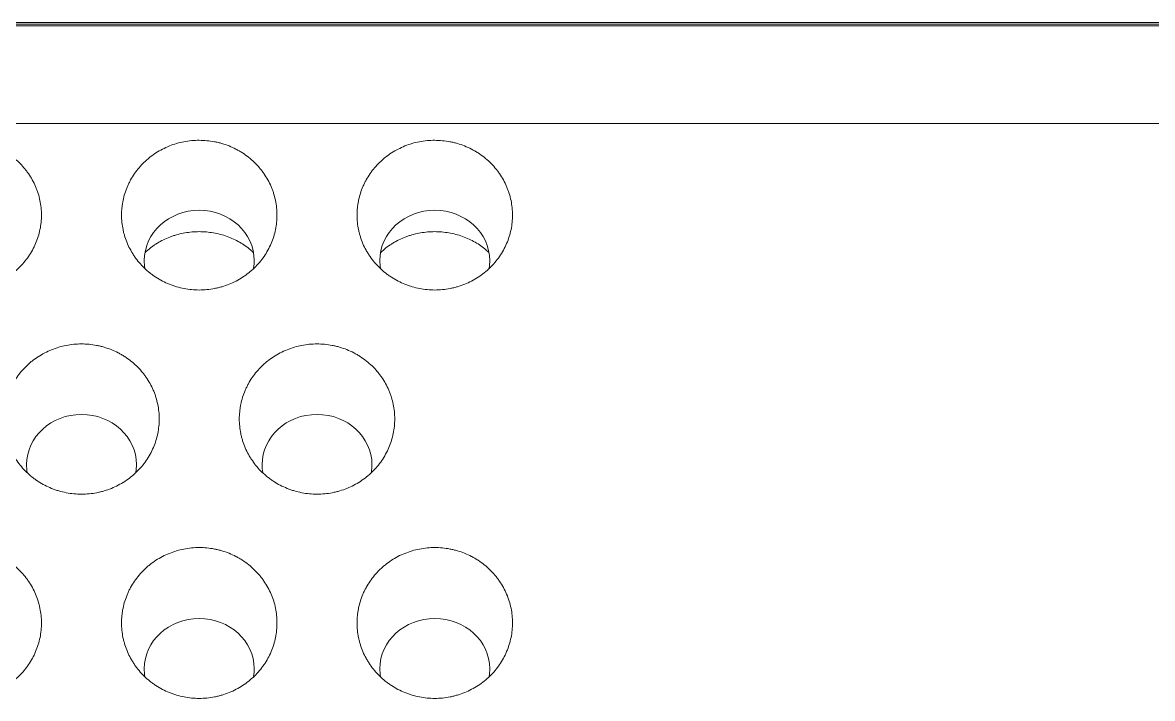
# Model space of a CAD drawing. Header units: millimetres. Extents: x 70151 to 230897, y 35202 to 113211.
# Drawn here: x 178111.92 to 178126.25, y 69247.01 to 69255.58 of the extents above; entities that cross this region are included whole.
import ezdxf

# ---------------------------------------------------------------- set-up
doc = ezdxf.new("R2010")
doc.units = ezdxf.units.MM
doc.header["$LTSCALE"] = 50
doc.layers.add('2-con', color=2, linetype='Continuous')
doc.layers.add('mark-B', color=2, linetype='Continuous', lineweight=20)

# ---------------------------------------------------------------- blocks, each defined once
blk = doc.blocks.new('무풍1WAY 대형')
at = {"layer": 'mark-B'}
for p, q in [((-550.527, -496.135), (550.963, -496.135)), ((0.012, -496.114), (551.724, -496.114))]:
    blk.add_line(p, q, dxfattribs=at)
for centre, start_param, end_param in [((537.771, -487.943), 2.993738, 3.141588), ((537.771, -487.943), 3.141596, 6.283185), ((537.771, -487.943), 0, 0.158061), ((540.759, -487.943), 2.993738, 3.141588), ((540.759, -487.943), 3.141596, 6.283185), ((540.759, -487.943), 0, 0.158061), ((539.265, -490.53), 2.994917, 3.141588), ((539.265, -490.53), 3.141596, 6.283185), ((539.265, -490.53), 0, 0.156493), ((542.252, -490.53), 2.994917, 3.141588), ((542.252, -490.53), 3.141596, 6.283185), ((542.252, -490.53), 0, 0.156493), ((537.771, -493.118), 2.996196, 3.141596), ((537.771, -493.118), 3.141596, 6.283185), ((537.771, -493.118), 0, 0.154917), ((540.759, -493.118), 2.996196, 3.141596), ((540.759, -493.118), 3.141596, 6.283185), ((540.759, -493.118), 0, 0.154917)]:
    blk.add_ellipse(centre, major_axis=(0.697, 0), ratio=0.913545, start_param=start_param, end_param=end_param, dxfattribs=at)
for points, knots in [([(537.771, -487.566), (537.836, -487.566), (537.901, -487.573), (537.996, -487.591), (538.027, -487.599), (538.074, -487.613), (538.089, -487.618), (538.12, -487.628), (538.135, -487.634), (538.21, -487.664), (538.267, -487.694), (538.334, -487.738), (538.347, -487.747), (538.373, -487.765), (538.386, -487.775), (538.423, -487.805), (538.447, -487.826), (538.515, -487.893), (538.556, -487.941), (538.601, -488.006), (538.61, -488.02), (538.626, -488.047), (538.65, -488.088), (538.684, -488.158), (538.705, -488.217), (538.719, -488.261), (538.724, -488.276), (538.732, -488.307), (538.735, -488.322), (538.751, -488.399), (538.757, -488.461), (538.757, -488.554), (538.755, -488.585), (538.751, -488.632), (538.749, -488.647), (538.744, -488.678), (538.741, -488.694), (538.726, -488.77), (538.707, -488.829), (538.677, -488.901), (538.67, -488.916), (538.656, -488.944), (538.649, -488.958), (538.626, -489), (538.61, -489.026), (538.557, -489.104), (538.516, -489.152), (538.459, -489.208), (538.447, -489.219), (538.423, -489.24), (538.386, -489.271), (538.322, -489.318), (538.267, -489.35), (538.21, -489.38), (538.18, -489.393), (538.09, -489.429), (538.029, -489.448), (537.933, -489.466), (537.901, -489.471), (537.836, -489.477), (537.804, -489.479), (537.707, -489.479), (537.642, -489.473), (537.563, -489.457), (537.547, -489.454), (537.515, -489.446), (537.468, -489.433), (537.392, -489.407), (537.334, -489.38), (537.291, -489.358), (537.277, -489.35), (537.249, -489.334), (537.235, -489.326), (537.168, -489.282), (537.118, -489.242), (537.05, -489.176), (537.028, -489.153), (536.998, -489.116), (536.988, -489.104), (536.968, -489.079), (536.959, -489.066), (536.915, -489.001), (536.884, -488.946), (536.847, -488.859), (536.837, -488.83), (536.818, -488.77), (536.81, -488.74), (536.791, -488.648), (536.785, -488.587), (536.785, -488.461), (536.791, -488.399), (536.81, -488.308), (536.818, -488.278), (536.836, -488.218), (536.847, -488.188), (536.884, -488.101), (536.914, -488.046), (536.967, -487.969), (536.986, -487.943), (537.027, -487.894), (537.049, -487.871), (537.117, -487.805), (537.167, -487.765), (537.247, -487.712), (537.275, -487.696), (537.332, -487.666), (537.391, -487.639), (537.451, -487.618), (537.498, -487.604), (537.513, -487.6), (537.545, -487.592), (537.561, -487.588), (537.641, -487.573), (537.706, -487.566), (537.771, -487.566)], [0, 0, 0, 0, 0.03125, 0.03125, 0.046875, 0.046875, 0.054688, 0.054688, 0.0625, 0.0625, 0.09375, 0.09375, 0.101563, 0.101563, 0.109375, 0.109375, 0.125, 0.125, 0.15625, 0.15625, 0.164063, 0.164063, 0.171875, 0.1875, 0.203125, 0.203125, 0.210938, 0.210938, 0.21875, 0.21875, 0.25, 0.25, 0.265625, 0.265625, 0.273438, 0.273438, 0.28125, 0.28125, 0.3125, 0.3125, 0.320313, 0.320313, 0.328125, 0.328125, 0.34375, 0.34375, 0.375, 0.375, 0.382813, 0.382813, 0.390625, 0.40625, 0.421875, 0.421875, 0.4375, 0.4375, 0.46875, 0.46875, 0.484375, 0.484375, 0.5, 0.5, 0.53125, 0.53125, 0.539063, 0.539063, 0.546875, 0.5625, 0.578125, 0.578125, 0.585938, 0.585938, 0.59375, 0.59375, 0.625, 0.625, 0.640625, 0.640625, 0.648438, 0.648438, 0.65625, 0.65625, 0.6875, 0.6875, 0.703125, 0.703125, 0.71875, 0.71875, 0.75, 0.75, 0.78125, 0.78125, 0.796875, 0.796875, 0.8125, 0.8125, 0.84375, 0.84375, 0.859375, 0.859375, 0.875, 0.875, 0.90625, 0.90625, 0.921875, 0.921875, 0.9375, 0.953125, 0.953125, 0.960937, 0.960937, 0.96875, 0.96875, 1, 1, 1, 1]), ([(540.759, -487.566), (540.824, -487.566), (540.888, -487.573), (540.983, -487.591), (541.015, -487.599), (541.061, -487.613), (541.077, -487.618), (541.108, -487.628), (541.123, -487.634), (541.197, -487.664), (541.254, -487.694), (541.321, -487.738), (541.334, -487.747), (541.361, -487.765), (541.373, -487.775), (541.411, -487.805), (541.435, -487.826), (541.503, -487.893), (541.544, -487.941), (541.588, -488.006), (541.597, -488.02), (541.614, -488.047), (541.637, -488.088), (541.671, -488.158), (541.693, -488.217), (541.707, -488.261), (541.711, -488.276), (541.719, -488.307), (541.723, -488.322), (541.738, -488.399), (541.744, -488.461), (541.745, -488.554), (541.743, -488.585), (541.738, -488.632), (541.736, -488.647), (541.732, -488.678), (541.729, -488.694), (541.713, -488.77), (541.695, -488.829), (541.664, -488.901), (541.658, -488.916), (541.644, -488.944), (541.637, -488.958), (541.614, -489), (541.597, -489.026), (541.544, -489.104), (541.504, -489.152), (541.446, -489.208), (541.435, -489.219), (541.411, -489.24), (541.374, -489.271), (541.31, -489.318), (541.254, -489.35), (541.197, -489.38), (541.168, -489.393), (541.078, -489.429), (541.016, -489.448), (540.921, -489.466), (540.889, -489.471), (540.824, -489.477), (540.791, -489.479), (540.694, -489.479), (540.63, -489.473), (540.55, -489.457), (540.534, -489.454), (540.503, -489.446), (540.456, -489.433), (540.38, -489.407), (540.321, -489.38), (540.279, -489.358), (540.265, -489.35), (540.237, -489.334), (540.223, -489.326), (540.155, -489.282), (540.106, -489.242), (540.038, -489.176), (540.016, -489.153), (539.985, -489.116), (539.975, -489.104), (539.956, -489.079), (539.947, -489.066), (539.902, -489.001), (539.872, -488.946), (539.835, -488.859), (539.824, -488.83), (539.805, -488.77), (539.798, -488.74), (539.779, -488.648), (539.773, -488.587), (539.773, -488.461), (539.779, -488.399), (539.797, -488.308), (539.805, -488.278), (539.824, -488.218), (539.835, -488.188), (539.871, -488.101), (539.901, -488.046), (539.955, -487.969), (539.974, -487.943), (540.015, -487.894), (540.037, -487.871), (540.105, -487.805), (540.154, -487.765), (540.235, -487.712), (540.263, -487.696), (540.32, -487.666), (540.378, -487.639), (540.439, -487.618), (540.485, -487.604), (540.501, -487.6), (540.532, -487.592), (540.548, -487.588), (540.628, -487.573), (540.693, -487.566), (540.759, -487.566)], [0, 0, 0, 0, 0.03125, 0.03125, 0.046875, 0.046875, 0.054688, 0.054688, 0.0625, 0.0625, 0.09375, 0.09375, 0.101563, 0.101563, 0.109375, 0.109375, 0.125, 0.125, 0.15625, 0.15625, 0.164063, 0.164063, 0.171875, 0.1875, 0.203125, 0.203125, 0.210938, 0.210938, 0.21875, 0.21875, 0.25, 0.25, 0.265625, 0.265625, 0.273438, 0.273438, 0.28125, 0.28125, 0.3125, 0.3125, 0.320313, 0.320313, 0.328125, 0.328125, 0.34375, 0.34375, 0.375, 0.375, 0.382813, 0.382813, 0.390625, 0.40625, 0.421875, 0.421875, 0.4375, 0.4375, 0.46875, 0.46875, 0.484375, 0.484375, 0.5, 0.5, 0.53125, 0.53125, 0.539063, 0.539063, 0.546875, 0.5625, 0.578125, 0.578125, 0.585938, 0.585938, 0.59375, 0.59375, 0.625, 0.625, 0.640625, 0.640625, 0.648438, 0.648438, 0.65625, 0.65625, 0.6875, 0.6875, 0.703125, 0.703125, 0.71875, 0.71875, 0.75, 0.75, 0.78125, 0.78125, 0.796875, 0.796875, 0.8125, 0.8125, 0.84375, 0.84375, 0.859375, 0.859375, 0.875, 0.875, 0.90625, 0.90625, 0.921875, 0.921875, 0.9375, 0.953125, 0.953125, 0.960938, 0.960938, 0.96875, 0.96875, 1, 1, 1, 1]), ([(543.746, -487.566), (543.812, -487.566), (543.876, -487.573), (543.971, -487.591), (544.002, -487.599), (544.049, -487.613), (544.064, -487.618), (544.095, -487.628), (544.11, -487.634), (544.185, -487.664), (544.242, -487.694), (544.309, -487.738), (544.322, -487.747), (544.348, -487.765), (544.361, -487.775), (544.399, -487.805), (544.422, -487.826), (544.49, -487.893), (544.531, -487.941), (544.576, -488.006), (544.585, -488.02), (544.601, -488.047), (544.625, -488.088), (544.659, -488.158), (544.681, -488.217), (544.695, -488.261), (544.699, -488.276), (544.707, -488.307), (544.71, -488.322), (544.726, -488.399), (544.732, -488.461), (544.732, -488.554), (544.731, -488.585), (544.726, -488.632), (544.724, -488.647), (544.719, -488.678), (544.716, -488.694), (544.701, -488.77), (544.682, -488.829), (544.652, -488.901), (544.645, -488.916), (544.631, -488.944), (544.624, -488.958), (544.601, -489), (544.585, -489.026), (544.532, -489.104), (544.491, -489.152), (544.434, -489.208), (544.422, -489.219), (544.398, -489.24), (544.362, -489.271), (544.297, -489.318), (544.242, -489.35), (544.185, -489.38), (544.155, -489.393), (544.065, -489.429), (544.004, -489.448), (543.908, -489.466), (543.876, -489.471), (543.811, -489.477), (543.779, -489.479), (543.682, -489.479), (543.618, -489.473), (543.538, -489.457), (543.522, -489.454), (543.49, -489.446), (543.443, -489.433), (543.367, -489.407), (543.309, -489.38), (543.266, -489.358), (543.252, -489.35), (543.224, -489.334), (543.21, -489.326), (543.143, -489.282), (543.093, -489.242), (543.025, -489.176), (543.003, -489.153), (542.973, -489.116), (542.963, -489.104), (542.943, -489.079), (542.934, -489.066), (542.89, -489.001), (542.859, -488.946), (542.823, -488.859), (542.812, -488.83), (542.793, -488.77), (542.785, -488.74), (542.767, -488.648), (542.76, -488.587), (542.76, -488.461), (542.766, -488.399), (542.785, -488.308), (542.793, -488.278), (542.811, -488.218), (542.822, -488.188), (542.859, -488.101), (542.889, -488.046), (542.942, -487.969), (542.961, -487.943), (543.002, -487.894), (543.024, -487.871), (543.092, -487.805), (543.142, -487.765), (543.222, -487.712), (543.25, -487.696), (543.307, -487.666), (543.366, -487.639), (543.426, -487.618), (543.473, -487.604), (543.488, -487.6), (543.52, -487.592), (543.536, -487.588), (543.616, -487.573), (543.681, -487.566), (543.746, -487.566)], [0, 0, 0, 0, 0.03125, 0.03125, 0.046875, 0.046875, 0.054688, 0.054688, 0.0625, 0.0625, 0.09375, 0.09375, 0.101563, 0.101563, 0.109375, 0.109375, 0.125, 0.125, 0.15625, 0.15625, 0.164063, 0.164063, 0.171875, 0.1875, 0.203125, 0.203125, 0.210938, 0.210938, 0.21875, 0.21875, 0.25, 0.25, 0.265625, 0.265625, 0.273438, 0.273438, 0.28125, 0.28125, 0.3125, 0.3125, 0.320313, 0.320313, 0.328125, 0.328125, 0.34375, 0.34375, 0.375, 0.375, 0.382813, 0.382813, 0.390625, 0.40625, 0.421875, 0.421875, 0.4375, 0.4375, 0.46875, 0.46875, 0.484375, 0.484375, 0.5, 0.5, 0.53125, 0.53125, 0.539063, 0.539063, 0.546875, 0.5625, 0.578125, 0.578125, 0.585938, 0.585938, 0.59375, 0.59375, 0.625, 0.625, 0.640625, 0.640625, 0.648438, 0.648438, 0.65625, 0.65625, 0.6875, 0.6875, 0.703125, 0.703125, 0.71875, 0.71875, 0.75, 0.75, 0.78125, 0.78125, 0.796875, 0.796875, 0.8125, 0.8125, 0.84375, 0.84375, 0.859375, 0.859375, 0.875, 0.875, 0.90625, 0.90625, 0.921875, 0.921875, 0.9375, 0.953125, 0.953125, 0.960938, 0.960938, 0.96875, 0.96875, 1, 1, 1, 1]), ([(539.265, -490.155), (539.33, -490.155), (539.395, -490.162), (539.489, -490.18), (539.521, -490.188), (539.567, -490.201), (539.583, -490.206), (539.614, -490.217), (539.629, -490.223), (539.703, -490.253), (539.76, -490.282), (539.827, -490.326), (539.84, -490.335), (539.866, -490.353), (539.879, -490.363), (539.917, -490.393), (539.941, -490.414), (540.009, -490.48), (540.05, -490.528), (540.094, -490.594), (540.103, -490.607), (540.12, -490.634), (540.143, -490.674), (540.178, -490.744), (540.199, -490.803), (540.213, -490.847), (540.217, -490.863), (540.225, -490.893), (540.229, -490.908), (540.244, -490.985), (540.251, -491.046), (540.251, -491.139), (540.249, -491.17), (540.244, -491.217), (540.242, -491.232), (540.238, -491.263), (540.235, -491.278), (540.219, -491.354), (540.201, -491.414), (540.17, -491.485), (540.164, -491.5), (540.15, -491.528), (540.143, -491.542), (540.12, -491.583), (540.104, -491.61), (540.05, -491.687), (540.01, -491.736), (539.952, -491.791), (539.941, -491.802), (539.917, -491.823), (539.88, -491.854), (539.816, -491.9), (539.76, -491.932), (539.703, -491.962), (539.674, -491.975), (539.584, -492.011), (539.522, -492.03), (539.427, -492.048), (539.395, -492.053), (539.33, -492.059), (539.297, -492.06), (539.201, -492.06), (539.136, -492.054), (539.057, -492.039), (539.041, -492.036), (539.009, -492.028), (538.962, -492.015), (538.886, -491.989), (538.828, -491.963), (538.785, -491.94), (538.771, -491.933), (538.743, -491.917), (538.729, -491.908), (538.662, -491.864), (538.612, -491.825), (538.544, -491.759), (538.522, -491.736), (538.492, -491.7), (538.482, -491.687), (538.462, -491.662), (538.453, -491.649), (538.408, -491.585), (538.378, -491.53), (538.348, -491.458), (538.342, -491.444), (538.331, -491.414), (538.326, -491.399), (538.312, -491.354), (538.304, -491.324), (538.285, -491.233), (538.279, -491.172), (538.279, -491.078), (538.28, -491.047), (538.287, -490.985), (538.296, -490.924), (538.311, -490.864), (538.33, -490.804), (538.341, -490.775), (538.378, -490.688), (538.408, -490.633), (538.461, -490.556), (538.48, -490.531), (538.521, -490.482), (538.543, -490.459), (538.611, -490.392), (538.661, -490.353), (538.741, -490.3), (538.769, -490.284), (538.826, -490.254), (538.885, -490.228), (538.945, -490.206), (538.992, -490.193), (539.007, -490.188), (539.039, -490.181), (539.055, -490.177), (539.135, -490.162), (539.199, -490.155), (539.265, -490.155)], [0, 0, 0, 0, 0.03125, 0.03125, 0.046875, 0.046875, 0.054687, 0.054687, 0.0625, 0.0625, 0.09375, 0.09375, 0.101562, 0.101562, 0.109375, 0.109375, 0.125, 0.125, 0.15625, 0.15625, 0.164062, 0.164062, 0.171875, 0.1875, 0.203125, 0.203125, 0.210937, 0.210937, 0.21875, 0.21875, 0.25, 0.25, 0.265625, 0.265625, 0.273437, 0.273437, 0.28125, 0.28125, 0.3125, 0.3125, 0.320312, 0.320312, 0.328125, 0.328125, 0.34375, 0.34375, 0.375, 0.375, 0.382812, 0.382812, 0.390625, 0.40625, 0.421875, 0.421875, 0.4375, 0.4375, 0.46875, 0.46875, 0.484375, 0.484375, 0.5, 0.5, 0.53125, 0.53125, 0.539062, 0.539062, 0.546875, 0.5625, 0.578125, 0.578125, 0.585937, 0.585937, 0.59375, 0.59375, 0.625, 0.625, 0.640625, 0.640625, 0.648437, 0.648437, 0.65625, 0.65625, 0.6875, 0.6875, 0.695312, 0.695312, 0.703125, 0.703125, 0.71875, 0.71875, 0.75, 0.75, 0.765625, 0.765625, 0.78125, 0.796875, 0.796875, 0.8125, 0.8125, 0.84375, 0.84375, 0.859375, 0.859375, 0.875, 0.875, 0.90625, 0.90625, 0.921875, 0.921875, 0.9375, 0.953125, 0.953125, 0.960937, 0.960937, 0.96875, 0.96875, 1, 1, 1, 1]), ([(542.252, -490.155), (542.318, -490.155), (542.382, -490.162), (542.477, -490.18), (542.508, -490.188), (542.555, -490.201), (542.57, -490.206), (542.601, -490.217), (542.616, -490.223), (542.691, -490.253), (542.748, -490.282), (542.815, -490.326), (542.828, -490.335), (542.854, -490.353), (542.867, -490.363), (542.904, -490.393), (542.928, -490.414), (542.996, -490.48), (543.037, -490.528), (543.082, -490.594), (543.091, -490.607), (543.107, -490.634), (543.131, -490.674), (543.165, -490.744), (543.187, -490.803), (543.201, -490.847), (543.205, -490.863), (543.213, -490.893), (543.216, -490.908), (543.232, -490.985), (543.238, -491.046), (543.238, -491.139), (543.237, -491.17), (543.232, -491.217), (543.23, -491.232), (543.225, -491.263), (543.223, -491.278), (543.207, -491.354), (543.189, -491.414), (543.158, -491.485), (543.151, -491.5), (543.138, -491.528), (543.13, -491.542), (543.108, -491.583), (543.091, -491.61), (543.038, -491.687), (542.997, -491.736), (542.94, -491.791), (542.928, -491.802), (542.904, -491.823), (542.868, -491.854), (542.803, -491.9), (542.748, -491.932), (542.691, -491.962), (542.661, -491.975), (542.571, -492.011), (542.51, -492.03), (542.415, -492.048), (542.382, -492.053), (542.317, -492.059), (542.285, -492.06), (542.188, -492.06), (542.124, -492.054), (542.044, -492.039), (542.028, -492.036), (541.997, -492.028), (541.95, -492.015), (541.874, -491.989), (541.815, -491.963), (541.773, -491.94), (541.759, -491.933), (541.731, -491.917), (541.717, -491.908), (541.649, -491.864), (541.6, -491.825), (541.532, -491.759), (541.51, -491.736), (541.479, -491.7), (541.469, -491.687), (541.45, -491.662), (541.441, -491.649), (541.396, -491.585), (541.366, -491.53), (541.335, -491.458), (541.329, -491.444), (541.318, -491.414), (541.313, -491.399), (541.299, -491.354), (541.292, -491.324), (541.273, -491.233), (541.266, -491.172), (541.266, -491.078), (541.268, -491.047), (541.274, -490.985), (541.284, -490.924), (541.299, -490.864), (541.318, -490.804), (541.328, -490.775), (541.365, -490.688), (541.395, -490.633), (541.449, -490.556), (541.468, -490.531), (541.509, -490.482), (541.531, -490.459), (541.599, -490.392), (541.648, -490.353), (541.729, -490.3), (541.757, -490.284), (541.814, -490.254), (541.872, -490.228), (541.933, -490.206), (541.979, -490.193), (541.995, -490.188), (542.026, -490.181), (542.042, -490.177), (542.122, -490.162), (542.187, -490.155), (542.252, -490.155)], [0, 0, 0, 0, 0.03125, 0.03125, 0.046875, 0.046875, 0.054687, 0.054687, 0.0625, 0.0625, 0.09375, 0.09375, 0.101562, 0.101562, 0.109375, 0.109375, 0.125, 0.125, 0.15625, 0.15625, 0.164062, 0.164062, 0.171875, 0.1875, 0.203125, 0.203125, 0.210937, 0.210937, 0.21875, 0.21875, 0.25, 0.25, 0.265625, 0.265625, 0.273437, 0.273437, 0.28125, 0.28125, 0.3125, 0.3125, 0.320312, 0.320312, 0.328125, 0.328125, 0.34375, 0.34375, 0.375, 0.375, 0.382812, 0.382812, 0.390625, 0.40625, 0.421875, 0.421875, 0.4375, 0.4375, 0.46875, 0.46875, 0.484375, 0.484375, 0.5, 0.5, 0.53125, 0.53125, 0.539062, 0.539062, 0.546875, 0.5625, 0.578125, 0.578125, 0.585937, 0.585937, 0.59375, 0.59375, 0.625, 0.625, 0.640625, 0.640625, 0.648437, 0.648437, 0.65625, 0.65625, 0.6875, 0.6875, 0.695312, 0.695312, 0.703125, 0.703125, 0.71875, 0.71875, 0.75, 0.75, 0.765625, 0.765625, 0.78125, 0.796875, 0.796875, 0.8125, 0.8125, 0.84375, 0.84375, 0.859375, 0.859375, 0.875, 0.875, 0.90625, 0.90625, 0.921875, 0.921875, 0.9375, 0.953125, 0.953125, 0.960938, 0.960938, 0.96875, 0.96875, 1, 1, 1, 1]), ([(537.771, -492.744), (537.836, -492.744), (537.901, -492.751), (537.995, -492.769), (538.027, -492.776), (538.073, -492.79), (538.089, -492.795), (538.12, -492.806), (538.135, -492.811), (538.209, -492.841), (538.266, -492.871), (538.333, -492.914), (538.346, -492.923), (538.372, -492.942), (538.385, -492.951), (538.423, -492.981), (538.447, -493.002), (538.515, -493.068), (538.556, -493.116), (538.6, -493.181), (538.609, -493.194), (538.626, -493.221), (538.65, -493.261), (538.684, -493.331), (538.705, -493.389), (538.719, -493.434), (538.724, -493.449), (538.731, -493.479), (538.735, -493.494), (538.751, -493.57), (538.757, -493.632), (538.757, -493.724), (538.755, -493.755), (538.751, -493.802), (538.749, -493.817), (538.744, -493.848), (538.741, -493.863), (538.726, -493.939), (538.707, -493.998), (538.676, -494.07), (538.67, -494.084), (538.656, -494.112), (538.649, -494.126), (538.626, -494.167), (538.61, -494.194), (538.556, -494.271), (538.516, -494.319), (538.458, -494.374), (538.447, -494.385), (538.423, -494.406), (538.386, -494.437), (538.322, -494.483), (538.266, -494.515), (538.209, -494.544), (538.18, -494.558), (538.09, -494.594), (538.028, -494.612), (537.933, -494.63), (537.901, -494.635), (537.836, -494.641), (537.804, -494.642), (537.707, -494.642), (537.643, -494.636), (537.563, -494.621), (537.547, -494.618), (537.515, -494.61), (537.468, -494.598), (537.393, -494.571), (537.334, -494.545), (537.292, -494.523), (537.277, -494.515), (537.25, -494.499), (537.236, -494.491), (537.168, -494.447), (537.119, -494.408), (537.051, -494.342), (537.029, -494.319), (536.998, -494.283), (536.988, -494.271), (536.969, -494.246), (536.959, -494.233), (536.915, -494.168), (536.885, -494.114), (536.854, -494.042), (536.848, -494.028), (536.837, -493.999), (536.832, -493.984), (536.818, -493.939), (536.81, -493.909), (536.792, -493.819), (536.785, -493.757), (536.785, -493.664), (536.787, -493.632), (536.793, -493.571), (536.802, -493.51), (536.818, -493.45), (536.836, -493.391), (536.847, -493.361), (536.884, -493.275), (536.914, -493.22), (536.968, -493.143), (536.987, -493.118), (537.028, -493.069), (537.049, -493.046), (537.118, -492.98), (537.167, -492.941), (537.248, -492.889), (537.276, -492.872), (537.333, -492.843), (537.391, -492.816), (537.452, -492.795), (537.498, -492.782), (537.514, -492.777), (537.545, -492.77), (537.561, -492.766), (537.641, -492.751), (537.706, -492.744), (537.771, -492.744)], [0, 0, 0, 0, 0.03125, 0.03125, 0.046875, 0.046875, 0.054687, 0.054687, 0.0625, 0.0625, 0.09375, 0.09375, 0.101562, 0.101562, 0.109375, 0.109375, 0.125, 0.125, 0.15625, 0.15625, 0.164062, 0.164062, 0.171875, 0.1875, 0.203125, 0.203125, 0.210937, 0.210937, 0.21875, 0.21875, 0.25, 0.25, 0.265625, 0.265625, 0.273437, 0.273437, 0.28125, 0.28125, 0.3125, 0.3125, 0.320312, 0.320312, 0.328125, 0.328125, 0.34375, 0.34375, 0.375, 0.375, 0.382812, 0.382812, 0.390625, 0.40625, 0.421875, 0.421875, 0.4375, 0.4375, 0.46875, 0.46875, 0.484375, 0.484375, 0.5, 0.5, 0.53125, 0.53125, 0.539062, 0.539062, 0.546875, 0.5625, 0.578125, 0.578125, 0.585937, 0.585937, 0.59375, 0.59375, 0.625, 0.625, 0.640625, 0.640625, 0.648437, 0.648437, 0.65625, 0.65625, 0.6875, 0.6875, 0.695312, 0.695312, 0.703125, 0.703125, 0.71875, 0.71875, 0.75, 0.75, 0.765625, 0.765625, 0.78125, 0.796875, 0.796875, 0.8125, 0.8125, 0.84375, 0.84375, 0.859375, 0.859375, 0.875, 0.875, 0.90625, 0.90625, 0.921875, 0.921875, 0.9375, 0.953125, 0.953125, 0.960938, 0.960938, 0.96875, 0.96875, 1, 1, 1, 1]), ([(540.759, -492.744), (540.824, -492.744), (540.888, -492.751), (540.983, -492.769), (541.014, -492.776), (541.061, -492.79), (541.076, -492.795), (541.107, -492.806), (541.122, -492.811), (541.197, -492.841), (541.254, -492.871), (541.321, -492.914), (541.334, -492.923), (541.36, -492.942), (541.373, -492.951), (541.41, -492.981), (541.434, -493.002), (541.502, -493.068), (541.543, -493.116), (541.588, -493.181), (541.597, -493.194), (541.613, -493.221), (541.637, -493.261), (541.671, -493.331), (541.693, -493.389), (541.707, -493.434), (541.711, -493.449), (541.719, -493.479), (541.722, -493.494), (541.738, -493.57), (541.744, -493.632), (541.744, -493.724), (541.743, -493.755), (541.738, -493.802), (541.736, -493.817), (541.731, -493.848), (541.729, -493.863), (541.713, -493.939), (541.695, -493.998), (541.664, -494.07), (541.657, -494.084), (541.644, -494.112), (541.636, -494.126), (541.614, -494.167), (541.597, -494.194), (541.544, -494.271), (541.503, -494.319), (541.446, -494.374), (541.434, -494.385), (541.41, -494.406), (541.374, -494.437), (541.309, -494.483), (541.254, -494.515), (541.197, -494.544), (541.167, -494.558), (541.077, -494.594), (541.016, -494.612), (540.921, -494.63), (540.889, -494.635), (540.824, -494.641), (540.791, -494.642), (540.694, -494.642), (540.63, -494.636), (540.55, -494.621), (540.535, -494.618), (540.503, -494.61), (540.456, -494.598), (540.38, -494.571), (540.322, -494.545), (540.279, -494.523), (540.265, -494.515), (540.237, -494.499), (540.223, -494.491), (540.156, -494.447), (540.106, -494.408), (540.038, -494.342), (540.016, -494.319), (539.986, -494.283), (539.976, -494.271), (539.956, -494.246), (539.947, -494.233), (539.902, -494.168), (539.872, -494.114), (539.841, -494.042), (539.836, -494.028), (539.825, -493.999), (539.82, -493.984), (539.806, -493.939), (539.798, -493.909), (539.779, -493.819), (539.773, -493.757), (539.773, -493.664), (539.774, -493.632), (539.78, -493.571), (539.79, -493.51), (539.805, -493.45), (539.824, -493.391), (539.835, -493.361), (539.872, -493.275), (539.902, -493.22), (539.955, -493.143), (539.974, -493.118), (540.015, -493.069), (540.037, -493.046), (540.105, -492.98), (540.155, -492.941), (540.235, -492.889), (540.263, -492.872), (540.32, -492.843), (540.379, -492.816), (540.439, -492.795), (540.485, -492.782), (540.501, -492.777), (540.533, -492.77), (540.548, -492.766), (540.628, -492.751), (540.693, -492.744), (540.759, -492.744)], [0, 0, 0, 0, 0.03125, 0.03125, 0.046875, 0.046875, 0.054688, 0.054688, 0.0625, 0.0625, 0.09375, 0.09375, 0.101563, 0.101563, 0.109375, 0.109375, 0.125, 0.125, 0.15625, 0.15625, 0.164063, 0.164063, 0.171875, 0.1875, 0.203125, 0.203125, 0.210938, 0.210938, 0.21875, 0.21875, 0.25, 0.25, 0.265625, 0.265625, 0.273438, 0.273438, 0.28125, 0.28125, 0.3125, 0.3125, 0.320313, 0.320313, 0.328125, 0.328125, 0.34375, 0.34375, 0.375, 0.375, 0.382813, 0.382813, 0.390625, 0.40625, 0.421875, 0.421875, 0.4375, 0.4375, 0.46875, 0.46875, 0.484375, 0.484375, 0.5, 0.5, 0.53125, 0.53125, 0.539063, 0.539063, 0.546875, 0.5625, 0.578125, 0.578125, 0.585938, 0.585938, 0.59375, 0.59375, 0.625, 0.625, 0.640625, 0.640625, 0.648438, 0.648438, 0.65625, 0.65625, 0.6875, 0.6875, 0.695313, 0.695313, 0.703125, 0.703125, 0.71875, 0.71875, 0.75, 0.75, 0.765625, 0.765625, 0.78125, 0.796875, 0.796875, 0.8125, 0.8125, 0.84375, 0.84375, 0.859375, 0.859375, 0.875, 0.875, 0.90625, 0.90625, 0.921875, 0.921875, 0.9375, 0.953125, 0.953125, 0.960938, 0.960938, 0.96875, 0.96875, 1, 1, 1, 1]), ([(543.746, -492.744), (543.811, -492.744), (543.876, -492.751), (543.971, -492.769), (544.002, -492.776), (544.048, -492.79), (544.064, -492.795), (544.095, -492.806), (544.11, -492.811), (544.185, -492.841), (544.241, -492.871), (544.308, -492.914), (544.322, -492.923), (544.348, -492.942), (544.36, -492.951), (544.398, -492.981), (544.422, -493.002), (544.49, -493.068), (544.531, -493.116), (544.576, -493.181), (544.584, -493.194), (544.601, -493.221), (544.625, -493.261), (544.659, -493.331), (544.68, -493.389), (544.694, -493.434), (544.699, -493.449), (544.706, -493.479), (544.71, -493.494), (544.726, -493.57), (544.732, -493.632), (544.732, -493.724), (544.73, -493.755), (544.726, -493.802), (544.724, -493.817), (544.719, -493.848), (544.716, -493.863), (544.701, -493.939), (544.682, -493.998), (544.652, -494.07), (544.645, -494.084), (544.631, -494.112), (544.624, -494.126), (544.601, -494.167), (544.585, -494.194), (544.531, -494.271), (544.491, -494.319), (544.433, -494.374), (544.422, -494.385), (544.398, -494.406), (544.361, -494.437), (544.297, -494.483), (544.241, -494.515), (544.184, -494.544), (544.155, -494.558), (544.065, -494.594), (544.003, -494.612), (543.908, -494.63), (543.876, -494.635), (543.811, -494.641), (543.779, -494.642), (543.682, -494.642), (543.618, -494.636), (543.538, -494.621), (543.522, -494.618), (543.49, -494.61), (543.443, -494.598), (543.368, -494.571), (543.309, -494.545), (543.267, -494.523), (543.253, -494.515), (543.225, -494.499), (543.211, -494.491), (543.143, -494.447), (543.094, -494.408), (543.026, -494.342), (543.004, -494.319), (542.973, -494.283), (542.963, -494.271), (542.944, -494.246), (542.935, -494.233), (542.89, -494.168), (542.86, -494.114), (542.829, -494.042), (542.823, -494.028), (542.812, -493.999), (542.807, -493.984), (542.793, -493.939), (542.785, -493.909), (542.767, -493.819), (542.76, -493.757), (542.76, -493.664), (542.762, -493.632), (542.768, -493.571), (542.777, -493.51), (542.793, -493.45), (542.811, -493.391), (542.822, -493.361), (542.859, -493.275), (542.889, -493.22), (542.943, -493.143), (542.962, -493.118), (543.003, -493.069), (543.025, -493.046), (543.093, -492.98), (543.142, -492.941), (543.223, -492.889), (543.251, -492.872), (543.308, -492.843), (543.366, -492.816), (543.427, -492.795), (543.473, -492.782), (543.489, -492.777), (543.52, -492.77), (543.536, -492.766), (543.616, -492.751), (543.681, -492.744), (543.746, -492.744)], [0, 0, 0, 0, 0.03125, 0.03125, 0.046875, 0.046875, 0.054688, 0.054688, 0.0625, 0.0625, 0.09375, 0.09375, 0.101563, 0.101563, 0.109375, 0.109375, 0.125, 0.125, 0.15625, 0.15625, 0.164063, 0.164063, 0.171875, 0.1875, 0.203125, 0.203125, 0.210938, 0.210938, 0.21875, 0.21875, 0.25, 0.25, 0.265625, 0.265625, 0.273438, 0.273438, 0.28125, 0.28125, 0.3125, 0.3125, 0.320313, 0.320313, 0.328125, 0.328125, 0.34375, 0.34375, 0.375, 0.375, 0.382813, 0.382813, 0.390625, 0.40625, 0.421875, 0.421875, 0.4375, 0.4375, 0.46875, 0.46875, 0.484375, 0.484375, 0.5, 0.5, 0.53125, 0.53125, 0.539063, 0.539063, 0.546875, 0.5625, 0.578125, 0.578125, 0.585938, 0.585938, 0.59375, 0.59375, 0.625, 0.625, 0.640625, 0.640625, 0.648438, 0.648438, 0.65625, 0.65625, 0.6875, 0.6875, 0.695313, 0.695313, 0.703125, 0.703125, 0.71875, 0.71875, 0.75, 0.75, 0.765625, 0.765625, 0.78125, 0.796875, 0.796875, 0.8125, 0.8125, 0.84375, 0.84375, 0.859375, 0.859375, 0.875, 0.875, 0.90625, 0.90625, 0.921875, 0.921875, 0.9375, 0.953125, 0.953125, 0.960938, 0.960938, 0.96875, 0.96875, 1, 1, 1, 1]), ([(538.456, -493.22), (538.451, -493.225), (538.445, -493.231), (538.418, -493.255), (538.397, -493.273), (538.362, -493.299), (538.35, -493.307), (538.327, -493.323), (538.315, -493.331), (538.253, -493.368), (538.201, -493.394), (538.132, -493.42), (538.118, -493.425), (538.09, -493.435), (538.076, -493.439), (538.032, -493.451), (538.003, -493.458), (537.915, -493.475), (537.855, -493.482), (537.779, -493.484), (537.764, -493.484), (537.734, -493.483), (537.688, -493.481), (537.614, -493.473), (537.555, -493.462), (537.497, -493.448), (537.468, -493.44), (537.383, -493.412), (537.329, -493.388), (537.253, -493.347), (537.228, -493.332), (537.181, -493.299), (537.158, -493.282), (537.118, -493.25), (537.102, -493.235), (537.085, -493.219)], [0, 0, 0, 0, 0.016787, 0.016787, 0.075274, 0.075274, 0.104517, 0.104517, 0.13376, 0.13376, 0.250733, 0.250733, 0.279976, 0.279976, 0.30922, 0.30922, 0.367706, 0.367706, 0.484679, 0.484679, 0.513922, 0.513922, 0.543165, 0.601652, 0.660138, 0.660138, 0.718625, 0.718625, 0.835598, 0.835598, 0.894084, 0.894084, 0.952571, 0.952571, 1, 1, 1, 1]), ([(541.444, -493.22), (541.438, -493.225), (541.432, -493.231), (541.406, -493.255), (541.384, -493.273), (541.35, -493.299), (541.338, -493.307), (541.314, -493.323), (541.302, -493.331), (541.241, -493.368), (541.189, -493.394), (541.12, -493.42), (541.106, -493.425), (541.077, -493.435), (541.063, -493.439), (541.02, -493.451), (540.991, -493.458), (540.903, -493.475), (540.843, -493.482), (540.767, -493.484), (540.752, -493.484), (540.721, -493.483), (540.676, -493.481), (540.601, -493.473), (540.543, -493.462), (540.484, -493.448), (540.455, -493.44), (540.37, -493.412), (540.317, -493.388), (540.241, -493.347), (540.216, -493.332), (540.168, -493.299), (540.145, -493.282), (540.106, -493.25), (540.089, -493.235), (540.073, -493.219)], [0, 0, 0, 0, 0.016787, 0.016787, 0.075274, 0.075274, 0.104517, 0.104517, 0.13376, 0.13376, 0.250733, 0.250733, 0.279976, 0.279976, 0.309219, 0.309219, 0.367706, 0.367706, 0.484679, 0.484679, 0.513922, 0.513922, 0.543165, 0.601652, 0.660138, 0.660138, 0.718625, 0.718625, 0.835598, 0.835598, 0.894084, 0.894084, 0.952571, 0.952571, 1, 1, 1, 1])]:
    blk.add_open_spline(points, degree=3, knots=knots, dxfattribs=at)
for points in [[(551.586, -494.856), (368.127, -494.856), (184.669, -494.856), (1.21, -494.856)], [(551.583, -496.093), (367.726, -496.093), (183.869, -496.093), (0.012, -496.093)]]:
    blk.add_open_spline(points, degree=3, dxfattribs=at)
blk = doc.blocks.new('dpdjzjs')
at = {"layer": 'mark-B', "rotation": 180}
blk.add_blockref('무풍1WAY 대형', (178654.915, 88751.491), dxfattribs=at)

msp = doc.modelspace()

# ---------------------------------------------------------------- block references
at = {"layer": '2-con'}
msp.add_blockref('dpdjzjs', (0, -19992.043), dxfattribs=at)

doc.saveas('drawing.dxf')
